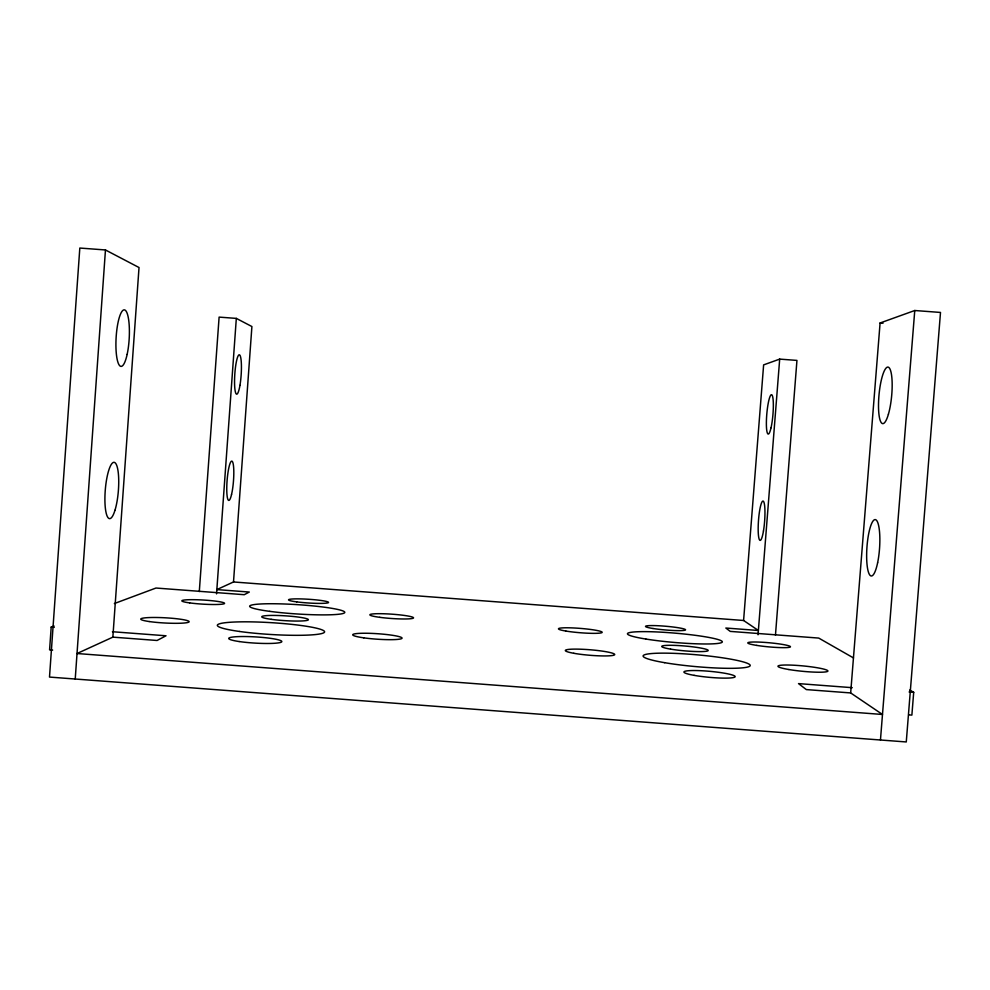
<?xml version="1.0" encoding="UTF-8"?>
<svg xmlns="http://www.w3.org/2000/svg" width="990" height="990" viewBox="0 0 990 990"><rect width="100%" height="100%" fill="white"/><g stroke="black" fill="none" stroke-linecap="round" stroke-linejoin="round"><path stroke-width="1.49" d="M54.066 626.027L51.195 627.103L49.587 649.861L52.656 650.096M75.228 679.029L105.46 249.963L79.819 248.044L49.5 677.073L906.271 741.955L940.5 312.444L914.76 310.514L880.085 322.988L850.67 692.938L882.486 714.471L880.457 740M914.76 310.514L882.486 714.471L77.034 653.524L112.86 637.139L139.021 267.523L105.46 249.963M199.299 591.575L219.112 317.109L236.325 318.396L251.906 326.539L233.504 581.971L216.847 589.595L249.307 592.045L244.245 594.705L155.987 588.035L114.357 603.554M216.538 593.889L236.325 318.396M758.043 634.776L779.687 359.11L796.95 360.41L775.455 635.159M853.504 657.942L818.73 638.08L730.249 631.397L725.843 628.031L758.377 630.482L743.589 620.482L763.624 364.889L779.687 359.11M909.686 690.03L913.696 692.319L911.877 715.102L908.808 714.867M880.085 322.988L883.043 323.21M233.504 581.971L743.589 620.482M51.195 627.103L54.264 627.338M112.439 631.731L166.023 635.778L157.064 640.481L112.86 637.139M852.266 687.679L798.522 683.607L806.33 689.585L850.67 692.938M909.092 691.973L913.696 692.319M694.114 675.353A25.678 3.007 5.2 0 0 734.939 676.999A25.678 3.007 5.2 0 0 699.621 670.651A25.678 3.007 5.2 0 0 694.114 675.353M573.829 653.289A24.713 2.747 4.7 0 0 614.221 655.034A24.713 2.747 4.7 0 0 582.132 649.267A24.713 2.747 4.7 0 0 573.829 653.289M788.906 669.537A25.121 2.71 5.5 0 0 827.85 671.183A25.121 2.71 5.5 0 0 791.951 665.132A25.121 2.71 5.5 0 0 788.906 669.537M888.414 414.216A28.376 6.336 -84.7 0 0 889.07 367.674A28.376 6.336 -84.7 0 0 878.514 404.106A28.376 6.336 -84.7 0 0 888.414 414.216M114.976 510.283A28.215 6.546 -85.4 0 0 115.558 463.246A28.215 6.546 -85.4 0 0 104.915 497.809A28.215 6.546 -85.4 0 0 114.976 510.283M670.577 649.118A23.352 2.425 5 0 0 707.961 650.789A23.352 2.425 5 0 0 676.22 645.443A23.352 2.425 5 0 0 670.577 649.118M756.756 645.406A21.446 2.067 5.2 0 0 790.354 646.953A21.446 2.067 5.2 0 0 760.159 642.139A21.446 2.067 5.2 0 0 756.756 645.406M652.992 628.501A20.122 1.869 4.9 0 0 685.365 630.061A20.122 1.869 4.9 0 0 658.301 625.742A20.122 1.869 4.9 0 0 652.992 628.501M645.851 639.045A47.619 4.665 4.9 0 0 721.834 642.461A47.619 4.665 4.9 0 0 656.716 631.942A47.619 4.665 4.9 0 0 645.851 639.045M664.637 662.681A53.794 5.928 5.1 0 0 749.838 666.121A53.794 5.928 5.1 0 0 675.378 653.4A53.794 5.928 5.1 0 0 664.637 662.681M565.81 631.038A21.904 2.166 4.6 0 0 601.71 632.721A21.904 2.166 4.6 0 0 573.457 627.957A21.904 2.166 4.6 0 0 565.81 631.038M269.8 611.362A47.582 4.653 3.7 0 0 344.607 612.736A47.582 4.653 3.7 0 0 277.596 603.801A47.582 4.653 3.7 0 0 269.8 611.362M189.647 602.898A21.409 2.067 3.4 0 0 224.334 603.653A21.409 2.067 3.4 0 0 195.76 599.717A21.409 2.067 3.4 0 0 189.647 602.898M271.186 619.319A23.339 2.413 3.6 0 0 308.224 619.95A23.339 2.413 3.6 0 0 275.876 615.446A23.339 2.413 3.6 0 0 271.186 619.319M296.703 601.883A20.097 1.869 3.7 0 0 328.445 602.625A20.097 1.869 3.7 0 0 300.341 598.9A20.097 1.869 3.7 0 0 296.703 601.883M379.776 617.327A21.904 2.166 4 0 0 413.523 617.946A21.904 2.166 4 0 0 381.818 613.713A21.904 2.166 4 0 0 379.776 617.327M363.813 637.845A24.701 2.747 3.9 0 0 402.014 638.278A24.701 2.747 3.9 0 0 366.411 633.254A24.701 2.747 3.9 0 0 363.813 637.845M239.345 631.447A53.745 5.915 3.5 0 0 324.312 632.4A53.745 5.915 3.5 0 0 249.257 621.844A53.745 5.915 3.5 0 0 239.345 631.447M239.147 641.532A26.569 3.106 3.4 0 0 281.606 641.941A26.569 3.106 3.4 0 0 245.198 636.533A26.569 3.106 3.4 0 0 239.147 641.532M149.181 621.534A24.23 2.611 3.1 0 0 188.731 622.153A24.23 2.611 3.1 0 0 156.94 617.5A24.23 2.611 3.1 0 0 149.181 621.534M127.141 354.395A28.339 6.559 -86.7 0 0 124.777 309.957A28.339 6.559 -86.7 0 0 116.053 350.052A28.339 6.559 -86.7 0 0 127.141 354.395M877.623 562.778A28.265 6.324 -86 0 0 875.383 519.614A28.265 6.324 -86 0 0 866.77 560.984A28.265 6.324 -86 0 0 877.623 562.778M239.951 385.37A19.738 3.193 -86.2 0 0 239.444 354.816A19.738 3.193 -86.2 0 0 234.556 383.266A19.738 3.193 -86.2 0 0 239.951 385.37M231.524 494.592A19.689 3.193 -85.6 0 0 232.526 461.761A19.689 3.193 -85.6 0 0 226.809 485.855A19.689 3.193 -85.6 0 0 231.524 494.592M771.024 427.804A19.763 3.081 -85.2 0 0 772.126 395.196A19.763 3.081 -85.2 0 0 766.433 420.218A19.763 3.081 -85.2 0 0 771.024 427.804M763.463 530.999A19.713 3.081 -85.8 0 0 763.067 501.076A19.713 3.081 -85.8 0 0 758.179 530.12A19.713 3.081 -85.8 0 0 763.463 530.999"/></g></svg>
